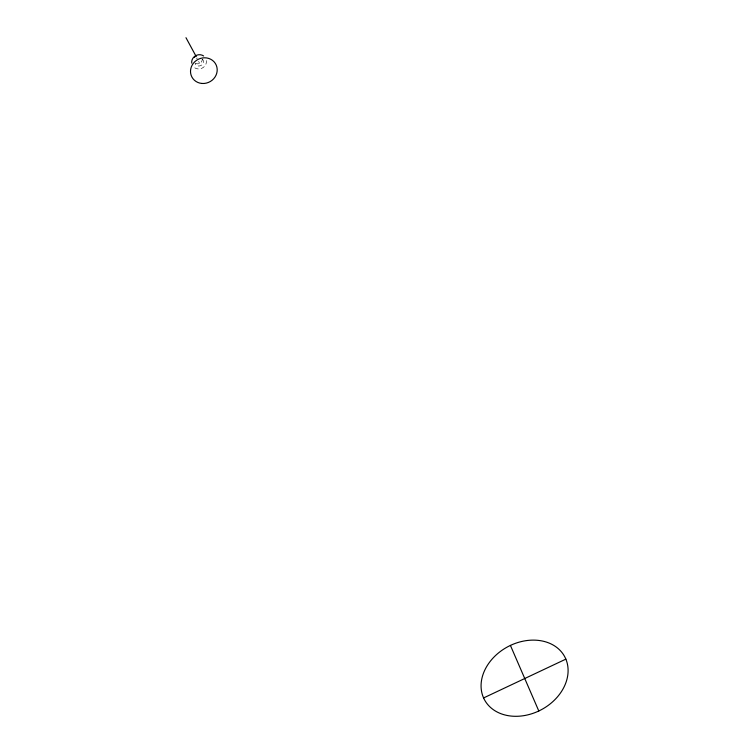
<?xml version="1.0" encoding="UTF-8"?>
<svg xmlns="http://www.w3.org/2000/svg" width="754" height="754" viewBox="0 0 754 754"><rect width="100%" height="100%" fill="white"/><g stroke="black" fill="none" stroke-linecap="round" stroke-linejoin="round"><path stroke-width="0.57" stroke-dasharray="3.77 2.83" d="M195.239 63.11A4.401 4.109 -28.6 0 0 199.527 63.44L200.517 62.846A4.401 4.109 -28.6 0 0 202.195 58.916M198.66 61.394L199.565 63.421M206.417 60.556A7.512 7.022 -28.6 0 1 201.865 68.275A7.512 7.022 -28.6 0 1 193.184 66.465M202.543 59.123A4.411 4.119 -28.6 0 1 201.224 65.353A4.411 4.119 -28.6 0 1 195.05 63.647M196.445 58.652A4.411 4.119 -28.6 0 1 197.435 58.058"/><path stroke-width="1.13" d="M483.587 697.94L565.858 659.128A45.523 35.674 -28.2 0 0 492.004 659.203A45.523 35.674 -28.2 0 0 515.887 716.309A45.523 35.674 -28.2 0 0 565.858 659.128M185.974 37.7L196.266 56.673M510.42 645.415L538.799 710.975M194.466 57.295A4.401 4.109 -28.6 0 1 195.277 56.484M191.733 63.138A7.512 7.022 -28.6 0 1 195.409 55.843A7.512 7.022 -28.6 0 1 203.618 55.966M201.978 83.458A13.563 12.648 -28.6 0 0 216.238 65.146A13.563 12.648 -28.6 0 0 193.335 63.327A13.563 12.648 -28.6 0 0 201.978 83.458"/></g></svg>
